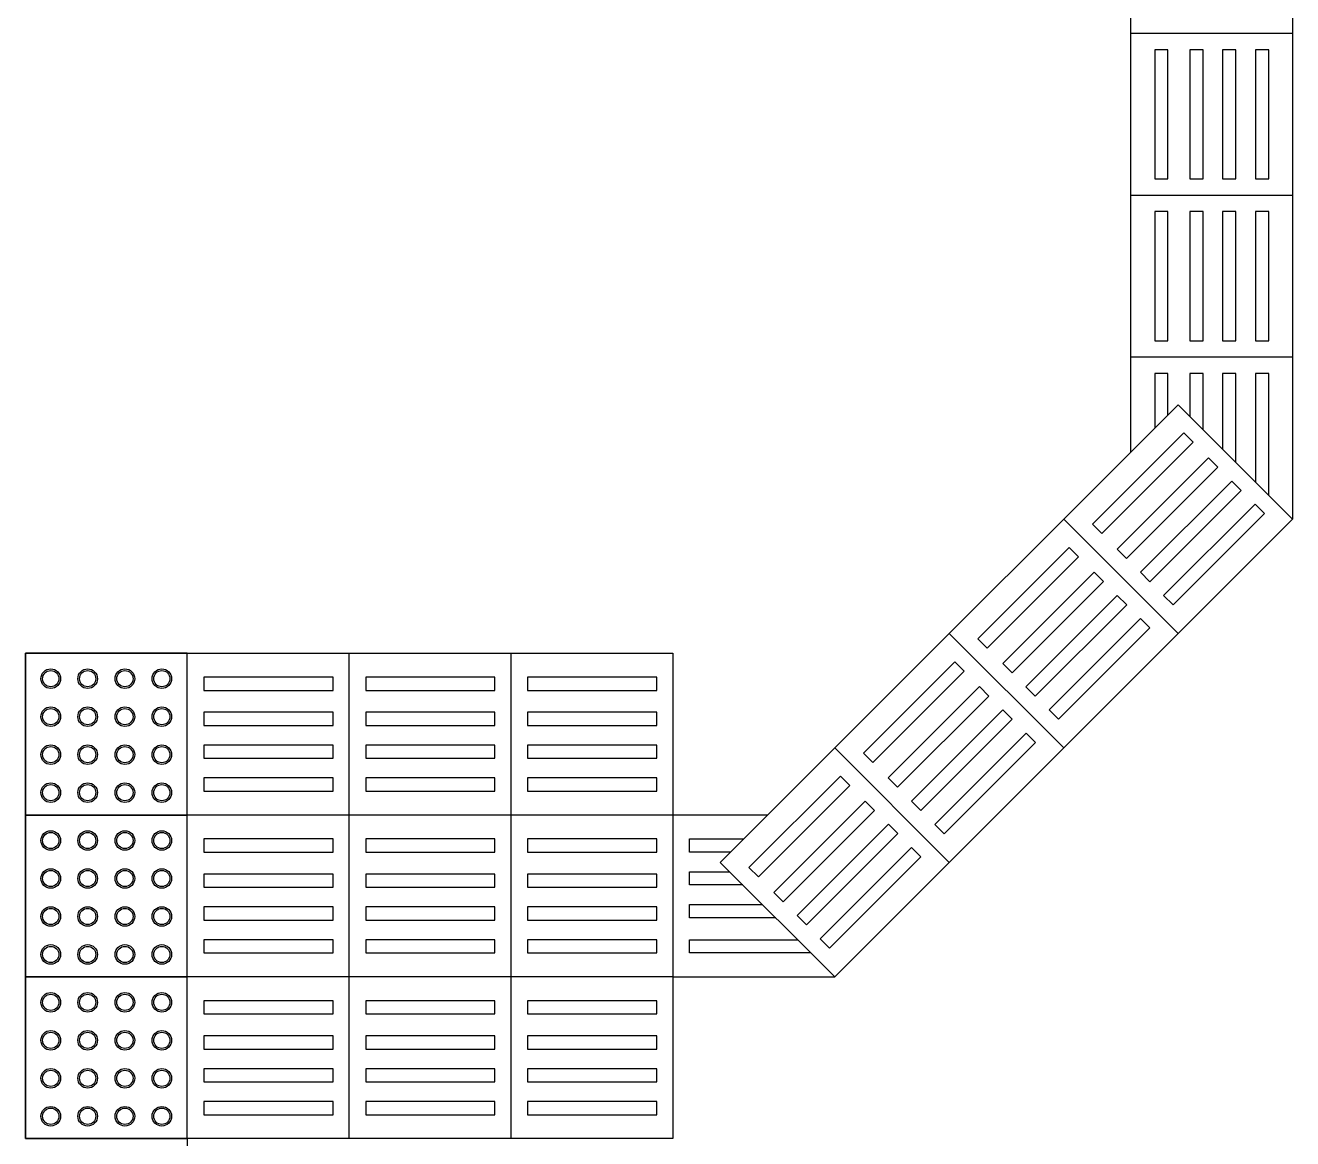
# Model space of a CAD drawing. Header units: metres. Extents: x 341 to 459, y 1341 to 1425.
# Drawn here: x 381.628 to 383.585, y 1374.081 to 1375.801 of the extents above; entities that cross this region are included whole.
import ezdxf

# ---------------------------------------------------------------- set-up
doc = ezdxf.new("R2010")
doc.units = ezdxf.units.M
doc.layers.add('Itens de detalhe', color=7, linetype='Continuous')
doc.layers.add('Notas de texto-1', color=7, linetype='Continuous')

# ---------------------------------------------------------------- blocks, each defined once
blk = doc.blocks.new('piso tatil')
at = {"layer": 'Itens de detalhe', "color": 252, "true_color": 0x939598, "extrusion": (0, 0, -1)}
for p, q in [((-128.4785654772033, 26.15420329388472), (-128.4785654772033, 26.4042032938847)), ((-128.4785654772033, 26.1542032938847), (-128.4785654772033, 26.4042032938847)), ((-128.2285654772033, 26.4042032938847), (-128.2285654772033, 26.15420329388472)), ((-128.2285654772033, 26.4042032938847), (-128.2285654772033, 26.1542032938847)), ((-128.4785654772033, 25.90420329388472), (-128.4785654772033, 26.1542032938847)), ((-128.4785654772033, 25.9042032938847), (-128.4785654772033, 26.1542032938847)), ((-128.2285654772033, 26.15420329388472), (-128.4785654772033, 26.15420329388472)), ((-128.2285654772033, 26.1542032938847), (-128.4785654772033, 26.1542032938847)), ((-128.2285654772033, 26.1542032938847), (-128.2285654772033, 25.90420329388472)), ((-128.2285654772033, 26.1542032938847), (-128.2285654772033, 25.9042032938847)), ((-128.4415879909781, 26.12937755399937), (-128.4415879909781, 25.92987040347158)), ((-128.4211675447846, 26.12937755399937), (-128.4415879909781, 26.12937755399937)), ((-128.4211675447846, 25.92987040347158), (-128.4211675447846, 26.12937755399937)), ((-128.3873611557808, 26.12937755399937), (-128.3873611557808, 25.92987040347158)), ((-128.3669407095873, 26.12937755399937), (-128.3873611557808, 26.12937755399937)), ((-128.3669407095873, 25.92987040347158), (-128.3669407095873, 26.12937755399937)), ((-128.3366622827015, 26.12937755399937), (-128.3366622827015, 25.92987040347158)), ((-128.3162418365079, 26.12937755399937), (-128.3366622827015, 26.12937755399937)), ((-128.3162418365079, 25.92987040347158), (-128.3162418365079, 26.12937755399937)), ((-128.285963409622, 26.12937755399937), (-128.285963409622, 25.92987040347158)), ((-128.2655429634284, 26.12937755399937), (-128.285963409622, 26.12937755399937)), ((-128.2655429634284, 25.92987040347158), (-128.2655429634284, 26.12937755399937)), ((-128.4415879909781, 25.92987040347158), (-128.4211675447846, 25.92987040347158)), ((-128.3873611557808, 25.92987040347158), (-128.3669407095873, 25.92987040347158)), ((-128.3366622827015, 25.92987040347158), (-128.3162418365079, 25.92987040347158)), ((-128.285963409622, 25.92987040347158), (-128.2655429634284, 25.92987040347158)), ((-128.4785654772033, 25.65420329388472), (-128.4785654772033, 25.9042032938847)), ((-128.4785654772033, 25.6542032938847), (-128.4785654772033, 25.9042032938847)), ((-128.2285654772033, 25.90420329388472), (-128.4785654772033, 25.90420329388472)), ((-128.2285654772033, 25.9042032938847), (-128.4785654772033, 25.9042032938847)), ((-128.2285654772033, 25.9042032938847), (-128.2285654772033, 25.65420329388472)), ((-128.2285654772033, 25.9042032938847), (-128.2285654772033, 25.6542032938847)), ((-128.4415879909781, 25.87937755399937), (-128.4415879909781, 25.67987040347158)), ((-128.4211675447846, 25.87937755399937), (-128.4415879909781, 25.87937755399937)), ((-128.4211675447846, 25.67987040347158), (-128.4211675447846, 25.87937755399937)), ((-128.3873611557809, 25.87937755399937), (-128.3873611557809, 25.67987040347158)), ((-128.3669407095873, 25.87937755399937), (-128.3873611557809, 25.87937755399937)), ((-128.3669407095873, 25.67987040347158), (-128.3669407095873, 25.87937755399937)), ((-128.3366622827015, 25.87937755399937), (-128.3366622827015, 25.67987040347158)), ((-128.3162418365079, 25.87937755399937), (-128.3366622827015, 25.87937755399937)), ((-128.3162418365079, 25.67987040347158), (-128.3162418365079, 25.87937755399937)), ((-128.285963409622, 25.87937755399937), (-128.285963409622, 25.67987040347158)), ((-128.2655429634284, 25.87937755399937), (-128.285963409622, 25.87937755399937)), ((-128.2655429634284, 25.67987040347158), (-128.2655429634284, 25.87937755399937)), ((-128.4415879909781, 25.67987040347158), (-128.4211675447846, 25.67987040347158)), ((-128.3873611557809, 25.67987040347158), (-128.3669407095873, 25.67987040347158)), ((-128.3366622827015, 25.67987040347158), (-128.3162418365079, 25.67987040347158)), ((-128.285963409622, 25.67987040347158), (-128.2655429634284, 25.67987040347158)), ((-128.4785654772033, 25.50775668448508), (-128.4785654772033, 25.6542032938847)), ((-128.4785654772033, 25.50775668448508), (-128.4785654772033, 25.6542032938847)), ((-128.2285654772033, 25.65420329388472), (-128.4785654772033, 25.65420329388472)), ((-128.2285654772033, 25.6542032938847), (-128.4785654772033, 25.6542032938847)), ((-128.2285654772033, 25.6542032938847), (-128.2285654772033, 25.40420329388472)), ((-128.2285654772033, 25.6542032938847), (-128.2285654772033, 25.4042032938847)), ((-128.4415879909781, 25.62937755399937), (-128.4415879909781, 25.54473417070995)), ((-128.4211675447846, 25.62937755399937), (-128.4415879909781, 25.62937755399937)), ((-128.4211675447846, 25.56515461690335), (-128.4211675447846, 25.62937755399937)), ((-128.3873611557809, 25.62937755399937), (-128.3873611557809, 25.56299897246357)), ((-128.3669407095873, 25.62937755399937), (-128.3873611557809, 25.62937755399937)), ((-128.3669407095873, 25.54257852626988), (-128.3669407095873, 25.62937755399937)), ((-128.3366622827015, 25.62937755399937), (-128.3366622827015, 25.51230009938382)), ((-128.3162418365079, 25.62937755399937), (-128.3366622827015, 25.62937755399937)), ((-128.3162418365079, 25.49187965319013), (-128.3162418365079, 25.62937755399937)), ((-128.285963409622, 25.62937755399937), (-128.285963409622, 25.46160122630395)), ((-128.2655429634284, 25.62937755399937), (-128.285963409622, 25.62937755399937)), ((-128.2655429634284, 25.44118078011026), (-128.2655429634284, 25.62937755399937)), ((-128.5821188677998, 25.40420329388807), (-128.4053421725032, 25.58097998918469)), ((-128.5821188677998, 25.40420329388805), (-128.4053421725032, 25.58097998918469)), ((-128.4053421725032, 25.58097998918469), (-128.2285654772065, 25.40420329388805)), ((-128.4053421725032, 25.58097998918469), (-128.2285654772065, 25.40420329388805)), ((-128.396749590263, 25.53727850890277), (-128.5378224492964, 25.39620564986937)), ((-128.5233830133181, 25.38176621389106), (-128.3823101542847, 25.52283907292446)), ((-128.3823101542847, 25.52283907292446), (-128.396749590263, 25.53727850890277)), ((-128.3584054273727, 25.49893434601247), (-128.4994782864061, 25.35786148697907)), ((-128.4850388504278, 25.34342205100076), (-128.3439659913944, 25.48449491003417)), ((-128.3439659913944, 25.48449491003417), (-128.3584054273727, 25.49893434601247)), ((-128.3225559104198, 25.46308482905953), (-128.4636287694532, 25.32201197002612)), ((-128.3081164744415, 25.44864539308121), (-128.3225559104198, 25.46308482905953)), ((-128.4491893334749, 25.30757253404781), (-128.3081164744415, 25.44864539308121)), ((-128.2867063934667, 25.4272353121065), (-128.4277792525002, 25.28616245307309)), ((-128.2722669574884, 25.41279587612819), (-128.2867063934667, 25.4272353121065)), ((-128.7588955630964, 25.22742659859142), (-128.5821188677998, 25.40420329388805)), ((-128.7588955630964, 25.22742659859141), (-128.5821188677998, 25.40420329388805)), ((-128.4053421725031, 25.22742659859143), (-128.5821188677998, 25.40420329388807)), ((-128.4053421725032, 25.22742659859141), (-128.5821188677998, 25.40420329388805)), ((-128.4133398165218, 25.27172301709478), (-128.2722669574884, 25.41279587612819)), ((-128.2285654772065, 25.40420329388805), (-128.4053421725031, 25.22742659859143)), ((-128.2285654772065, 25.40420329388805), (-128.4053421725032, 25.22742659859141)), ((-128.5378224492964, 25.39620564986937), (-128.5233830133181, 25.38176621389106)), ((-128.5735262855597, 25.36050181360613), (-128.7145991445931, 25.21942895457273)), ((-128.7001597086148, 25.20498951859442), (-128.5590868495813, 25.34606237762782)), ((-128.5590868495813, 25.34606237762782), (-128.5735262855597, 25.36050181360613)), ((-128.4994782864061, 25.35786148697907), (-128.4850388504278, 25.34342205100076)), ((-128.5351821226694, 25.32215765071583), (-128.6762549817028, 25.18108479168243)), ((-128.6618155457245, 25.16664535570412), (-128.5207426866911, 25.30771821473752)), ((-128.5207426866911, 25.30771821473752), (-128.5351821226694, 25.32215765071583)), ((-128.4636287694532, 25.32201197002612), (-128.4491893334749, 25.30757253404781)), ((-128.4993326057164, 25.28630813376288), (-128.6404054647498, 25.14523527472948)), ((-128.4848931697381, 25.27186869778457), (-128.4993326057164, 25.28630813376288)), ((-128.4277792525002, 25.28616245307309), (-128.4133398165218, 25.27172301709478)), ((-128.6259660287715, 25.13079583875117), (-128.4848931697381, 25.27186869778457)), ((-128.4634830887634, 25.25045861680985), (-128.6045559477968, 25.10938575777645)), ((-128.4490436527851, 25.23601918083154), (-128.4634830887634, 25.25045861680985)), ((-128.9356722583931, 25.05064990329478), (-128.7588955630964, 25.2274265985914)), ((-128.9356722583931, 25.05064990329477), (-128.7588955630964, 25.2274265985914)), ((-128.5821188677998, 25.05064990329479), (-128.7588955630964, 25.22742659859142)), ((-128.5821188677998, 25.05064990329477), (-128.7588955630964, 25.22742659859141)), ((-128.5901165118185, 25.09494632179814), (-128.4490436527851, 25.23601918083154)), ((-128.4053421725032, 25.22742659859141), (-128.5821188677998, 25.05064990329479)), ((-128.4053421725032, 25.22742659859141), (-128.5821188677998, 25.05064990329477)), ((-128.7145991445931, 25.21942895457273), (-128.7001597086148, 25.20498951859442)), ((-129.9356722583929, 24.94709651268246), (-129.9356722583929, 25.19709651268246)), ((-129.9356722583929, 25.19709651268246), (-129.685672258393, 25.19709651268246)), ((-129.935672258393, 24.94709651268246), (-129.935672258393, 25.19709651268246)), ((-129.935672258393, 25.19709651268246), (-129.685672258393, 25.19709651268246)), ((-129.6856722583929, 24.94709651268246), (-129.6856722583929, 25.19709651268246)), ((-129.6856722583929, 25.19709651268246), (-129.435672258393, 25.19709651268246)), ((-129.685672258393, 24.94709651268246), (-129.685672258393, 25.19709651268246)), ((-129.685672258393, 25.19709651268246), (-129.435672258393, 25.19709651268246)), ((-129.4356722583929, 24.94709651268246), (-129.4356722583929, 25.19709651268246)), ((-129.4356722583929, 25.19709651268246), (-129.185672258393, 25.19709651268246)), ((-129.435672258393, 24.94709651268246), (-129.435672258393, 25.19709651268246)), ((-129.435672258393, 25.19709651268246), (-129.185672258393, 25.19709651268245)), ((-129.185672258393, 25.19709651268246), (-129.185672258393, 24.94709651268245)), ((-129.185672258393, 25.19709651268245), (-129.185672258393, 24.94709651268245)), ((-128.7503029808563, 25.18372511830949), (-128.8913758398897, 25.04265225927608)), ((-128.8769364039114, 25.02821282329777), (-128.735863544878, 25.16928568233118)), ((-128.735863544878, 25.16928568233118), (-128.7503029808563, 25.18372511830949)), ((-128.6762549817028, 25.18108479168243), (-128.6618155457245, 25.16664535570412)), ((-129.7104979982783, 25.16011902645732), (-129.9100051488061, 25.16011902645732)), ((-129.9100051488061, 25.16011902645732), (-129.9100051488061, 25.13969858026378)), ((-129.7104979982783, 25.13969858026378), (-129.7104979982783, 25.16011902645732)), ((-129.4604979982783, 25.16011902645732), (-129.6600051488061, 25.16011902645732)), ((-129.6600051488061, 25.16011902645732), (-129.6600051488061, 25.13969858026378)), ((-129.4604979982783, 25.13969858026378), (-129.4604979982783, 25.16011902645732)), ((-129.2104979982783, 25.16011902645732), (-129.4100051488061, 25.16011902645732)), ((-129.4100051488061, 25.16011902645732), (-129.4100051488061, 25.13969858026378)), ((-129.2104979982783, 25.13969858026378), (-129.2104979982783, 25.16011902645732)), ((-129.9100051488061, 25.13969858026378), (-129.7104979982783, 25.13969858026378)), ((-129.6600051488061, 25.13969858026378), (-129.4604979982783, 25.13969858026378)), ((-129.4100051488061, 25.13969858026378), (-129.2104979982783, 25.13969858026378)), ((-128.711958817966, 25.14538095541919), (-128.8530316769994, 25.00430809638578)), ((-128.8385922410211, 24.98986866040747), (-128.6975193819877, 25.13094151944088)), ((-128.6975193819877, 25.13094151944088), (-128.711958817966, 25.14538095541919)), ((-128.6404054647498, 25.14523527472948), (-128.6259660287715, 25.13079583875117)), ((-129.7104979982783, 25.10589219126002), (-129.9100051488061, 25.10589219126002)), ((-129.9100051488061, 25.10589219126002), (-129.9100051488061, 25.08547174506647)), ((-129.7104979982783, 25.08547174506647), (-129.7104979982783, 25.10589219126002)), ((-129.4604979982783, 25.10589219126002), (-129.6600051488061, 25.10589219126002)), ((-129.6600051488061, 25.10589219126002), (-129.6600051488061, 25.08547174506647)), ((-129.4604979982783, 25.08547174506647), (-129.4604979982783, 25.10589219126002)), ((-129.2104979982783, 25.10589219126001), (-129.4100051488061, 25.10589219126002)), ((-129.4100051488061, 25.10589219126002), (-129.4100051488061, 25.08547174506647)), ((-129.2104979982783, 25.08547174506647), (-129.2104979982783, 25.10589219126001)), ((-128.676109301013, 25.10953143846624), (-128.8171821600465, 24.96845857943284)), ((-128.8027427240681, 24.95401914345453), (-128.6616698650348, 25.09509200248793)), ((-128.6616698650348, 25.09509200248793), (-128.676109301013, 25.10953143846624)), ((-128.6045559477968, 25.10938575777645), (-128.5901165118185, 25.09494632179814)), ((-129.9100051488061, 25.08547174506647), (-129.7104979982783, 25.08547174506647)), ((-129.6600051488061, 25.08547174506647), (-129.4604979982783, 25.08547174506647)), ((-129.4100051488061, 25.08547174506647), (-129.2104979982783, 25.08547174506647)), ((-128.64025978406, 25.07368192151321), (-128.7813326430934, 24.93260906247981)), ((-128.6258203480817, 25.0592424855349), (-128.64025978406, 25.07368192151321)), ((-129.7104979982783, 25.05519331818063), (-129.9100051488061, 25.05519331818064)), ((-129.9100051488061, 25.05519331818064), (-129.9100051488061, 25.03477287198709)), ((-129.7104979982783, 25.03477287198709), (-129.7104979982783, 25.05519331818063)), ((-129.4604979982783, 25.05519331818063), (-129.6600051488061, 25.05519331818063)), ((-129.6600051488061, 25.05519331818063), (-129.6600051488061, 25.03477287198709)), ((-129.4604979982783, 25.03477287198709), (-129.4604979982783, 25.05519331818063)), ((-129.2104979982783, 25.05519331818063), (-129.4100051488061, 25.05519331818063)), ((-129.4100051488061, 25.05519331818063), (-129.4100051488061, 25.03477287198709)), ((-129.2104979982783, 25.03477287198709), (-129.2104979982783, 25.05519331818063)), ((-128.7668932071151, 24.9181696265015), (-128.6258203480817, 25.0592424855349)), ((-129.9100051488061, 25.03477287198709), (-129.7104979982783, 25.03477287198709)), ((-129.6600051488061, 25.03477287198709), (-129.4604979982783, 25.03477287198709)), ((-129.4100051488061, 25.03477287198709), (-129.2104979982783, 25.03477287198709)), ((-129.1124489536897, 24.87387320799814), (-128.9356722583931, 25.05064990329476)), ((-129.1124489536897, 24.87387320799812), (-128.9356722583931, 25.05064990329476)), ((-128.7588955630964, 24.87387320799814), (-128.9356722583931, 25.05064990329478)), ((-128.7588955630964, 24.87387320799813), (-128.9356722583931, 25.05064990329477)), ((-128.8913758398897, 25.04265225927608), (-128.8769364039114, 25.02821282329777)), ((-128.5821188677998, 25.05064990329477), (-128.7588955630964, 24.87387320799814)), ((-128.5821188677998, 25.05064990329477), (-128.7588955630964, 24.87387320799813)), ((-129.7104979982783, 25.00449444510114), (-129.9100051488061, 25.00449444510114)), ((-129.9100051488061, 25.00449444510114), (-129.9100051488061, 24.9840739989076)), ((-129.7104979982783, 24.98407399890759), (-129.7104979982783, 25.00449444510114)), ((-129.4604979982783, 25.00449444510114), (-129.6600051488061, 25.00449444510114)), ((-129.6600051488061, 25.00449444510114), (-129.6600051488061, 24.98407399890759)), ((-129.4604979982783, 24.98407399890759), (-129.4604979982783, 25.00449444510114)), ((-129.2104979982783, 25.00449444510113), (-129.4100051488061, 25.00449444510114)), ((-129.4100051488061, 25.00449444510114), (-129.4100051488061, 24.98407399890759)), ((-129.2104979982783, 24.98407399890759), (-129.2104979982783, 25.00449444510113)), ((-128.9270796761529, 25.00694842301284), (-129.0681525351863, 24.86587556397944)), ((-129.053713099208, 24.85143612800113), (-128.9126402401746, 24.99250898703453)), ((-128.9126402401746, 24.99250898703453), (-128.9270796761529, 25.00694842301284)), ((-128.8530316769994, 25.00430809638578), (-128.8385922410211, 24.98986866040747)), ((-129.9100051488061, 24.9840739989076), (-129.7104979982783, 24.98407399890759)), ((-129.6600051488061, 24.98407399890759), (-129.4604979982783, 24.98407399890759)), ((-129.4100051488061, 24.98407399890759), (-129.2104979982783, 24.98407399890759)), ((-128.8887355132626, 24.96860426012255), (-129.029808372296, 24.82753140108914)), ((-129.0153689363177, 24.81309196511083), (-128.8742960772843, 24.95416482414424)), ((-128.8742960772843, 24.95416482414424), (-128.8887355132626, 24.96860426012255)), ((-128.8171821600465, 24.96845857943284), (-128.8027427240681, 24.95401914345453)), ((-129.9356722583865, 24.69709651268235), (-129.9356722583929, 24.94709651268235)), ((-129.9356722583865, 24.69709651268235), (-129.9356722583929, 24.94709651268235)), ((-129.685672258393, 24.94709651268246), (-129.9356722583929, 24.94709651268246)), ((-129.685672258393, 24.94709651268246), (-129.935672258393, 24.94709651268246)), ((-129.6856722583865, 24.69709651268875), (-129.6856722583929, 24.94709651268875)), ((-129.6856722583865, 24.69709651268875), (-129.6856722583929, 24.94709651268875)), ((-129.435672258393, 24.94709651268246), (-129.6856722583929, 24.94709651268246)), ((-129.435672258393, 24.94709651268246), (-129.685672258393, 24.94709651268246)), ((-129.4356722583865, 24.69709651269514), (-129.4356722583929, 24.94709651269514)), ((-129.4356722583865, 24.69709651269514), (-129.4356722583929, 24.94709651269514)), ((-129.185672258393, 24.94709651268245), (-129.4356722583929, 24.94709651268246)), ((-129.185672258393, 24.94709651268245), (-129.435672258393, 24.94709651268246)), ((-128.8528859963097, 24.9327547431696), (-128.9939588553431, 24.7916818841362)), ((-128.9795194193648, 24.77724244815789), (-128.8384465603314, 24.91831530719129)), ((-128.8384465603314, 24.91831530719129), (-128.8528859963097, 24.9327547431696)), ((-128.7813326430934, 24.93260906247981), (-128.7668932071151, 24.9181696265015)), ((-129.7104979982773, 24.91011902646298), (-129.9100051488051, 24.91011902645787)), ((-129.9100051488051, 24.91011902645787), (-129.9100051488046, 24.88969858026433)), ((-129.7104979982768, 24.88969858026943), (-129.7104979982773, 24.91011902646298)), ((-129.4604979982773, 24.91011902646937), (-129.6600051488051, 24.91011902646427)), ((-129.6600051488051, 24.91011902646427), (-129.6600051488046, 24.88969858027072)), ((-129.4604979982768, 24.88969858027583), (-129.4604979982773, 24.91011902646937)), ((-129.2104979982773, 24.91011902647577), (-129.4100051488051, 24.91011902647066)), ((-129.4100051488051, 24.91011902647066), (-129.4100051488046, 24.88969858027712)), ((-129.2104979982768, 24.88969858028222), (-129.2104979982773, 24.91011902647577)), ((-128.8170364793567, 24.89690522621657), (-128.9581093383901, 24.75583236718316)), ((-128.8025970433783, 24.88246579023826), (-128.8170364793567, 24.89690522621657)), ((-129.9100051488046, 24.88969858026433), (-129.7104979982768, 24.88969858026943)), ((-129.6600051488046, 24.88969858027072), (-129.4604979982768, 24.88969858027583)), ((-129.4100051488046, 24.88969858027712), (-129.2104979982768, 24.88969858028222)), ((-128.9436699024118, 24.74139293120486), (-128.8025970433783, 24.88246579023826)), ((-129.7104979982759, 24.85589219126567), (-129.9100051488037, 24.85589219126057)), ((-129.9100051488037, 24.85589219126057), (-129.9100051488032, 24.83547174506702)), ((-129.7104979982754, 24.83547174507213), (-129.7104979982759, 24.85589219126567)), ((-129.4604979982759, 24.85589219127207), (-129.6600051488037, 24.85589219126696)), ((-129.6600051488037, 24.85589219126696), (-129.6600051488032, 24.83547174507342)), ((-129.4604979982754, 24.83547174507853), (-129.4604979982759, 24.85589219127207)), ((-129.2104979982759, 24.85589219127846), (-129.4100051488037, 24.85589219127336)), ((-129.4100051488037, 24.85589219127336), (-129.4100051488032, 24.83547174507981)), ((-129.2104979982754, 24.83547174508492), (-129.2104979982759, 24.85589219127846)), ((-128.9356722583931, 24.6970965127015), (-129.1124489536897, 24.87387320799814)), ((-128.9356722583931, 24.69709651270149), (-129.1124489536897, 24.87387320799812)), ((-129.0681525351863, 24.86587556397944), (-129.053713099208, 24.85143612800113)), ((-128.7588955630964, 24.87387320799812), (-128.9356722583931, 24.6970965127015)), ((-128.7588955630964, 24.87387320799812), (-128.9356722583931, 24.69709651270149)), ((-129.9100051488032, 24.83547174506702), (-129.7104979982754, 24.83547174507213)), ((-129.6600051488032, 24.83547174507342), (-129.4604979982754, 24.83547174507853)), ((-129.4100051488032, 24.83547174507981), (-129.2104979982754, 24.83547174508492)), ((-129.029808372296, 24.82753140108914), (-129.0153689363177, 24.81309196511083)), ((-129.7104979982746, 24.80519331818629), (-129.9100051488024, 24.80519331818119)), ((-129.9100051488024, 24.80519331818119), (-129.9100051488019, 24.78477287198764)), ((-129.7104979982741, 24.78477287199275), (-129.7104979982746, 24.80519331818629)), ((-129.4604979982746, 24.80519331819269), (-129.6600051488024, 24.80519331818758)), ((-129.6600051488024, 24.80519331818758), (-129.6600051488019, 24.78477287199404)), ((-129.4604979982741, 24.78477287199915), (-129.4604979982746, 24.80519331819269)), ((-129.2104979982746, 24.80519331819908), (-129.4100051488024, 24.80519331819398)), ((-129.4100051488024, 24.80519331819398), (-129.4100051488019, 24.78477287200043)), ((-129.2104979982741, 24.78477287200554), (-129.2104979982746, 24.80519331819908)), ((-129.9100051488019, 24.78477287198764), (-129.7104979982741, 24.78477287199275)), ((-129.6600051488019, 24.78477287199404), (-129.4604979982741, 24.78477287199915)), ((-129.4100051488019, 24.78477287200043), (-129.2104979982741, 24.78477287200554)), ((-128.9939588553431, 24.7916818841362), (-128.9795194193648, 24.77724244815789)), ((-129.7104979982734, 24.75449444510679), (-129.9100051488011, 24.75449444510169)), ((-129.9100051488011, 24.75449444510169), (-129.9100051488006, 24.73407399890814)), ((-129.7104979982728, 24.73407399891325), (-129.7104979982734, 24.75449444510679)), ((-129.4604979982734, 24.75449444511319), (-129.6600051488011, 24.75449444510808)), ((-129.6600051488011, 24.75449444510808), (-129.6600051488006, 24.73407399891454)), ((-129.4604979982728, 24.73407399891964), (-129.4604979982734, 24.75449444511319)), ((-129.2104979982734, 24.75449444511958), (-129.4100051488011, 24.75449444511448)), ((-129.4100051488011, 24.75449444511448), (-129.4100051488006, 24.73407399892093)), ((-129.2104979982728, 24.73407399892604), (-129.2104979982734, 24.75449444511958)), ((-128.9581093383901, 24.75583236718316), (-128.9436699024118, 24.74139293120486)), ((-129.9100051488006, 24.73407399890814), (-129.7104979982728, 24.73407399891325)), ((-129.6600051488006, 24.73407399891454), (-129.4604979982728, 24.73407399891964)), ((-129.4100051488006, 24.73407399892093), (-129.2104979982728, 24.73407399892604)), ((-129.9356722583801, 24.44709651268223), (-129.9356722583865, 24.69709651268223)), ((-129.9356722583801, 24.44709651268223), (-129.9356722583865, 24.69709651268223)), ((-129.6856722583865, 24.69709651268875), (-129.9356722583865, 24.69709651268235)), ((-129.6856722583865, 24.69709651268875), (-129.9356722583865, 24.69709651268235)), ((-129.6856722583801, 24.44709651268863), (-129.6856722583865, 24.69709651268863)), ((-129.6856722583801, 24.44709651268863), (-129.6856722583865, 24.69709651268863)), ((-129.4356722583865, 24.69709651269514), (-129.6856722583865, 24.69709651268875)), ((-129.4356722583865, 24.69709651269514), (-129.6856722583865, 24.69709651268875)), ((-129.4356722583801, 24.44709651269503), (-129.4356722583865, 24.69709651269503)), ((-129.4356722583801, 24.44709651269503), (-129.4356722583865, 24.69709651269503)), ((-129.1856722583865, 24.69709651270154), (-129.4356722583865, 24.69709651269514)), ((-129.1856722583865, 24.69709651270154), (-129.4356722583865, 24.69709651269514)), ((-129.1856722583865, 24.69709651270142), (-129.1856722583801, 24.44709651270142)), ((-129.1856722583865, 24.69709651270142), (-129.1856722583801, 24.44709651270142)), ((-129.7104979982709, 24.66011902646286), (-129.9100051487987, 24.66011902645775)), ((-129.9100051487987, 24.66011902645775), (-129.9100051487982, 24.63969858026421)), ((-129.7104979982704, 24.63969858026931), (-129.7104979982709, 24.66011902646286)), ((-129.4604979982709, 24.66011902646925), (-129.6600051487987, 24.66011902646415)), ((-129.6600051487987, 24.66011902646415), (-129.6600051487982, 24.6396985802706)), ((-129.4604979982704, 24.63969858027571), (-129.4604979982709, 24.66011902646925)), ((-129.2104979982709, 24.66011902647565), (-129.4100051487987, 24.66011902647055)), ((-129.4100051487987, 24.66011902647055), (-129.4100051487982, 24.639698580277)), ((-129.2104979982704, 24.63969858028211), (-129.2104979982709, 24.66011902647565)), ((-129.9100051487982, 24.63969858026421), (-129.7104979982704, 24.63969858026931)), ((-129.6600051487982, 24.6396985802706), (-129.4604979982704, 24.63969858027571)), ((-129.4100051487982, 24.639698580277), (-129.2104979982704, 24.63969858028211)), ((-129.7104979982695, 24.60589219126555), (-129.9100051487973, 24.60589219126045)), ((-129.9100051487973, 24.60589219126045), (-129.9100051487968, 24.5854717450669)), ((-129.710497998269, 24.58547174507201), (-129.7104979982695, 24.60589219126555)), ((-129.4604979982695, 24.60589219127195), (-129.6600051487973, 24.60589219126685)), ((-129.6600051487973, 24.60589219126685), (-129.6600051487968, 24.5854717450733)), ((-129.460497998269, 24.58547174507841), (-129.4604979982695, 24.60589219127195)), ((-129.2104979982695, 24.60589219127835), (-129.4100051487973, 24.60589219127324)), ((-129.4100051487973, 24.60589219127324), (-129.4100051487968, 24.5854717450797)), ((-129.210497998269, 24.5854717450848), (-129.2104979982695, 24.60589219127835)), ((-129.9100051487968, 24.5854717450669), (-129.710497998269, 24.58547174507201)), ((-129.6600051487968, 24.5854717450733), (-129.460497998269, 24.58547174507841)), ((-129.4100051487968, 24.5854717450797), (-129.210497998269, 24.5854717450848)), ((-129.7104979982682, 24.55519331818617), (-129.910005148796, 24.55519331818107)), ((-129.910005148796, 24.55519331818107), (-129.9100051487955, 24.53477287198752)), ((-129.7104979982677, 24.53477287199263), (-129.7104979982682, 24.55519331818617)), ((-129.4604979982682, 24.55519331819257), (-129.660005148796, 24.55519331818746)), ((-129.660005148796, 24.55519331818746), (-129.6600051487955, 24.53477287199392)), ((-129.4604979982677, 24.53477287199902), (-129.4604979982682, 24.55519331819257)), ((-129.2104979982682, 24.55519331819897), (-129.410005148796, 24.55519331819386)), ((-129.410005148796, 24.55519331819386), (-129.4100051487955, 24.53477287200032)), ((-129.2104979982677, 24.53477287200542), (-129.2104979982682, 24.55519331819897)), ((-129.9100051487955, 24.53477287198752), (-129.7104979982677, 24.53477287199263)), ((-129.6600051487955, 24.53477287199392), (-129.4604979982677, 24.53477287199902)), ((-129.4100051487955, 24.53477287200032), (-129.2104979982677, 24.53477287200542)), ((-129.7104979982669, 24.50449444510667), (-129.9100051487947, 24.50449444510157)), ((-129.9100051487947, 24.50449444510157), (-129.9100051487942, 24.48407399890802)), ((-129.7104979982664, 24.48407399891313), (-129.7104979982669, 24.50449444510667)), ((-129.4604979982669, 24.50449444511307), (-129.6600051487947, 24.50449444510797)), ((-129.6600051487947, 24.50449444510797), (-129.6600051487942, 24.48407399891442)), ((-129.4604979982664, 24.48407399891953), (-129.4604979982669, 24.50449444511307)), ((-129.2104979982669, 24.50449444511947), (-129.4100051487947, 24.50449444511436)), ((-129.4100051487947, 24.50449444511436), (-129.4100051487942, 24.48407399892082)), ((-129.2104979982664, 24.48407399892592), (-129.2104979982669, 24.50449444511947)), ((-129.9100051487942, 24.48407399890802), (-129.7104979982664, 24.48407399891313)), ((-129.6600051487942, 24.48407399891442), (-129.4604979982664, 24.48407399891953)), ((-129.4100051487942, 24.48407399892082), (-129.2104979982664, 24.48407399892592)), ((-129.6856722583801, 24.44709651268863), (-129.9356722583801, 24.44709651268223)), ((-129.6856722583801, 24.44709651268863), (-129.9356722583801, 24.44709651268223)), ((-129.4356722583801, 24.44709651269503), (-129.6856722583801, 24.44709651268863)), ((-129.4356722583801, 24.44709651269503), (-129.6856722583801, 24.44709651268863)), ((-129.1856722583801, 24.44709651270142), (-129.4356722583801, 24.44709651269503)), ((-129.1856722583801, 24.44709651270142), (-129.4356722583801, 24.44709651269503))]:
    blk.add_line(p, q, dxfattribs=at)
at = {"layer": 'Itens de detalhe', "color": 252, "true_color": 0x939598}
for p, q in [((-129.9356722583801, 25.19709651266884), (-130.1856722583937, 25.19709651266884)), ((-130.1856722583937, 25.19709651266884), (-130.1856722583937, 24.94709651268249)), ((-130.1856722583801, 24.94709651266884), (-130.1856722583937, 25.19709651266884)), ((-130.1856722583937, 25.19709651266884), (-129.9356722583937, 25.19709651268246)), ((-130.1856722583937, 24.94709651266884), (-130.1856722583937, 24.69709651268249)), ((-130.1856722583801, 24.69709651266884), (-130.1856722583937, 24.94709651266884)), ((-130.1856722583937, 24.94709651268249), (-129.9356722583801, 24.94709651268249)), ((-129.9356722583801, 24.94709651268246), (-130.1856722583801, 24.94709651266884)), ((-129.0392256489864, 24.94709651270142), (-129.1856722583929, 24.94709651270142)), ((-129.1856722583929, 24.94709651270142), (-129.1856722583929, 24.69709651270142)), ((-129.0392256489864, 24.94709651270142), (-129.185672258393, 24.94709651270142)), ((-129.185672258393, 24.94709651270142), (-129.185672258393, 24.69709651270142)), ((-129.1600051488061, 24.88969858028274), (-129.1600051488061, 24.91011902647628)), ((-129.1600051488061, 24.91011902647628), (-129.0762031352115, 24.91011902647628)), ((-129.0966235814051, 24.88969858028274), (-129.1600051488061, 24.88969858028274)), ((-129.1600051488061, 24.83899970720324), (-129.1600051488061, 24.85942015339679)), ((-129.1600051488061, 24.85942015339679), (-129.0979958990883, 24.85942015339679)), ((-129.0775754528948, 24.83899970720324), (-129.1600051488061, 24.83899970720324)), ((-129.1600051488061, 24.78830083412386), (-129.1600051488061, 24.80872128031741)), ((-129.1600051488061, 24.80872128031741), (-129.0472970260089, 24.80872128031741)), ((-129.0268765798154, 24.78830083412386), (-129.1600051488061, 24.78830083412386)), ((-129.1600051488061, 24.73407399892656), (-129.1600051488061, 24.7544944451201)), ((-129.1600051488061, 24.7544944451201), (-128.9930701908116, 24.7544944451201)), ((-128.9726497446181, 24.73407399892656), (-129.1600051488061, 24.73407399892656)), ((-130.1856722583937, 24.69709651266884), (-130.1856722583937, 24.44709651268249)), ((-130.1856722583801, 24.44709651266884), (-130.1856722583937, 24.69709651266884)), ((-130.1856722583937, 24.69709651268249), (-129.9356722583801, 24.69709651268249)), ((-129.9356722583801, 24.69709651268246), (-130.1856722583801, 24.69709651266884)), ((-129.1856722583929, 24.69709651270142), (-128.935672258393, 24.69709651270142)), ((-129.185672258393, 24.69709651270142), (-128.935672258393, 24.69709651270142)), ((-130.1856722583937, 24.44709651268249), (-129.9356722583801, 24.44709651268249)), ((-129.9356722583801, 24.44709651268246), (-130.1856722583801, 24.44709651266884)), ((-129.9356722583937, 24.44709651268246), (-129.9356722583801, 24.19709651268246))]:
    blk.add_line(p, q, dxfattribs=at)
for centre, radius in [((-130.1464497059227, 25.15770379206701), 0.0151536134522586), ((-130.1464497059227, 25.15770379206701), 0.01255786444548413), ((-130.0894165300982, 25.15770379207012), 0.0151536134522585), ((-130.0894165300982, 25.15770379207012), 0.01255786444548404), ((-130.031927986685, 25.15770379207325), 0.01515361345225873), ((-130.031927986685, 25.15770379207325), 0.01255786444548404), ((-129.9748948108605, 25.15770379207636), 0.01515361345225807), ((-129.9748948108605, 25.15770379207636), 0.01255786444548405), ((-130.1464497059195, 25.09902119675895), 0.01515361345225807), ((-130.1464497059195, 25.09902119675895), 0.01255786444548402), ((-130.089416530095, 25.09902119676206), 0.01515361345225848), ((-130.089416530095, 25.09902119676206), 0.01255786444548411), ((-130.0319279866818, 25.09902119676519), 0.01515361345225849), ((-130.0319279866818, 25.09902119676519), 0.01255786444548412), ((-129.9748948108573, 25.0990211967683), 0.01515361345225871), ((-129.9748948108573, 25.0990211967683), 0.01255786444548412), ((-130.1464497059163, 25.04033860145089), 0.0151536134522587), ((-130.1464497059163, 25.04033860145089), 0.01255786444548375), ((-130.0894165300918, 25.040338601454), 0.01515361345225856), ((-130.0894165300918, 25.040338601454), 0.01255786444548409), ((-130.0319279866786, 25.04033860145714), 0.01515361345225845), ((-130.0319279866786, 25.04033860145714), 0.01255786444548376), ((-129.9748948108541, 25.04033860146025), 0.0151536134522587), ((-129.9748948108541, 25.04033860146025), 0.01255786444548401), ((-130.1464497059131, 24.98165600614284), 0.01515361345225826), ((-130.1464497059131, 24.98165600614284), 0.01255786444548401), ((-130.0894165300886, 24.98165600614595), 0.01515361345225807), ((-130.0894165300886, 24.98165600614595), 0.01255786444548402), ((-130.0319279866754, 24.98165600614908), 0.01515361345225825), ((-130.0319279866754, 24.98165600614908), 0.01255786444548403), ((-129.9748948108509, 24.98165600615219), 0.01515361345225838), ((-129.9748948108509, 24.98165600615219), 0.01255786444548402), ((-130.1464497059227, 24.90770379206701), 0.01515361345225873), ((-130.1464497059227, 24.90770379206701), 0.01255786444548376), ((-130.0894165300982, 24.90770379207012), 0.0151536134522585), ((-130.0894165300982, 24.90770379207012), 0.01255786444548408), ((-130.031927986685, 24.90770379207325), 0.0151536134522585), ((-130.031927986685, 24.90770379207325), 0.01255786444548404), ((-129.9748948108605, 24.90770379207636), 0.01515361345225849), ((-129.9748948108605, 24.90770379207636), 0.01255786444548405), ((-130.1464497059195, 24.84902119675895), 0.01515361345225827), ((-130.1464497059195, 24.84902119675895), 0.01255786444548402), ((-130.089416530095, 24.84902119676206), 0.01515361345225858), ((-130.089416530095, 24.84902119676206), 0.01255786444548429), ((-130.0319279866818, 24.84902119676519), 0.01515361345225849), ((-130.0319279866818, 24.84902119676519), 0.01255786444548412), ((-129.9748948108573, 24.84902119676831), 0.01515361345225851), ((-129.9748948108573, 24.84902119676831), 0.01255786444548412), ((-130.1464497059163, 24.7903386014509), 0.01515361345225847), ((-130.1464497059163, 24.7903386014509), 0.01255786444548375), ((-130.0894165300918, 24.79033860145401), 0.01515361345225869), ((-130.0894165300918, 24.79033860145401), 0.01255786444548375), ((-130.0319279866786, 24.79033860145714), 0.01515361345225845), ((-130.0319279866786, 24.79033860145714), 0.01255786444548376), ((-129.9748948108541, 24.79033860146025), 0.01515361345225847), ((-129.9748948108541, 24.79033860146025), 0.01255786444548401), ((-130.1464497059131, 24.73165600614284), 0.01515361345225826), ((-130.1464497059131, 24.73165600614284), 0.01255786444548401), ((-130.0894165300886, 24.73165600614595), 0.01515361345225825), ((-130.0894165300886, 24.73165600614595), 0.01255786444548402), ((-130.0319279866754, 24.73165600614908), 0.01515361345225807), ((-130.0319279866754, 24.73165600614908), 0.0125578644454843), ((-129.9748948108509, 24.73165600615219), 0.01515361345225838), ((-129.9748948108509, 24.73165600615219), 0.01255786444548402), ((-130.1464497059227, 24.65770379206701), 0.01515361345225873), ((-130.1464497059227, 24.65770379206701), 0.01255786444548376), ((-130.0894165300982, 24.65770379207012), 0.01515361345225861), ((-130.0894165300982, 24.65770379207012), 0.0125578644454843), ((-130.031927986685, 24.65770379207325), 0.0151536134522585), ((-130.031927986685, 24.65770379207325), 0.01255786444548404), ((-129.9748948108605, 24.65770379207636), 0.01515361345225827), ((-129.9748948108605, 24.65770379207636), 0.01255786444548405), ((-130.1464497059195, 24.59902119675895), 0.01515361345225808), ((-130.1464497059195, 24.59902119675895), 0.01255786444548411), ((-130.089416530095, 24.59902119676206), 0.01515361345225848), ((-130.089416530095, 24.59902119676206), 0.01255786444548401), ((-130.0319279866818, 24.59902119676519), 0.01515361345225849), ((-130.0319279866818, 24.59902119676519), 0.0125578644454843), ((-129.9748948108573, 24.59902119676831), 0.01515361345225851), ((-129.9748948108573, 24.59902119676831), 0.01255786444548376), ((-130.1464497059163, 24.5403386014509), 0.01515361345225847), ((-130.1464497059163, 24.5403386014509), 0.01255786444548401), ((-130.0894165300918, 24.54033860145401), 0.01515361345225846), ((-130.0894165300918, 24.54033860145401), 0.01255786444548409), ((-130.0319279866786, 24.54033860145714), 0.01515361345225807), ((-130.0319279866786, 24.54033860145714), 0.01255786444548409), ((-129.9748948108541, 24.54033860146025), 0.01515361345225847), ((-129.9748948108541, 24.54033860146025), 0.01255786444548401), ((-130.1464497059131, 24.48165600614284), 0.01515361345225849), ((-130.1464497059131, 24.48165600614284), 0.01255786444548401), ((-130.0894165300886, 24.48165600614595), 0.01515361345225857), ((-130.0894165300886, 24.48165600614595), 0.01255786444548411), ((-130.0319279866754, 24.48165600614908), 0.01515361345225847), ((-130.0319279866754, 24.48165600614908), 0.012557864445484), ((-129.9748948108509, 24.48165600615219), 0.01515361345225847), ((-129.9748948108509, 24.48165600615219), 0.0125578644454843)]:
    blk.add_circle(centre, radius, dxfattribs=at)

msp = doc.modelspace()

# ---------------------------------------------------------------- block references
at = {"layer": 'Notas de texto-1', "color": 252, "true_color": 0x939598}
msp.add_blockref('piso tatil', (511.8137944714179, 1349.63400498445), dxfattribs=at)

doc.saveas('drawing.dxf')
